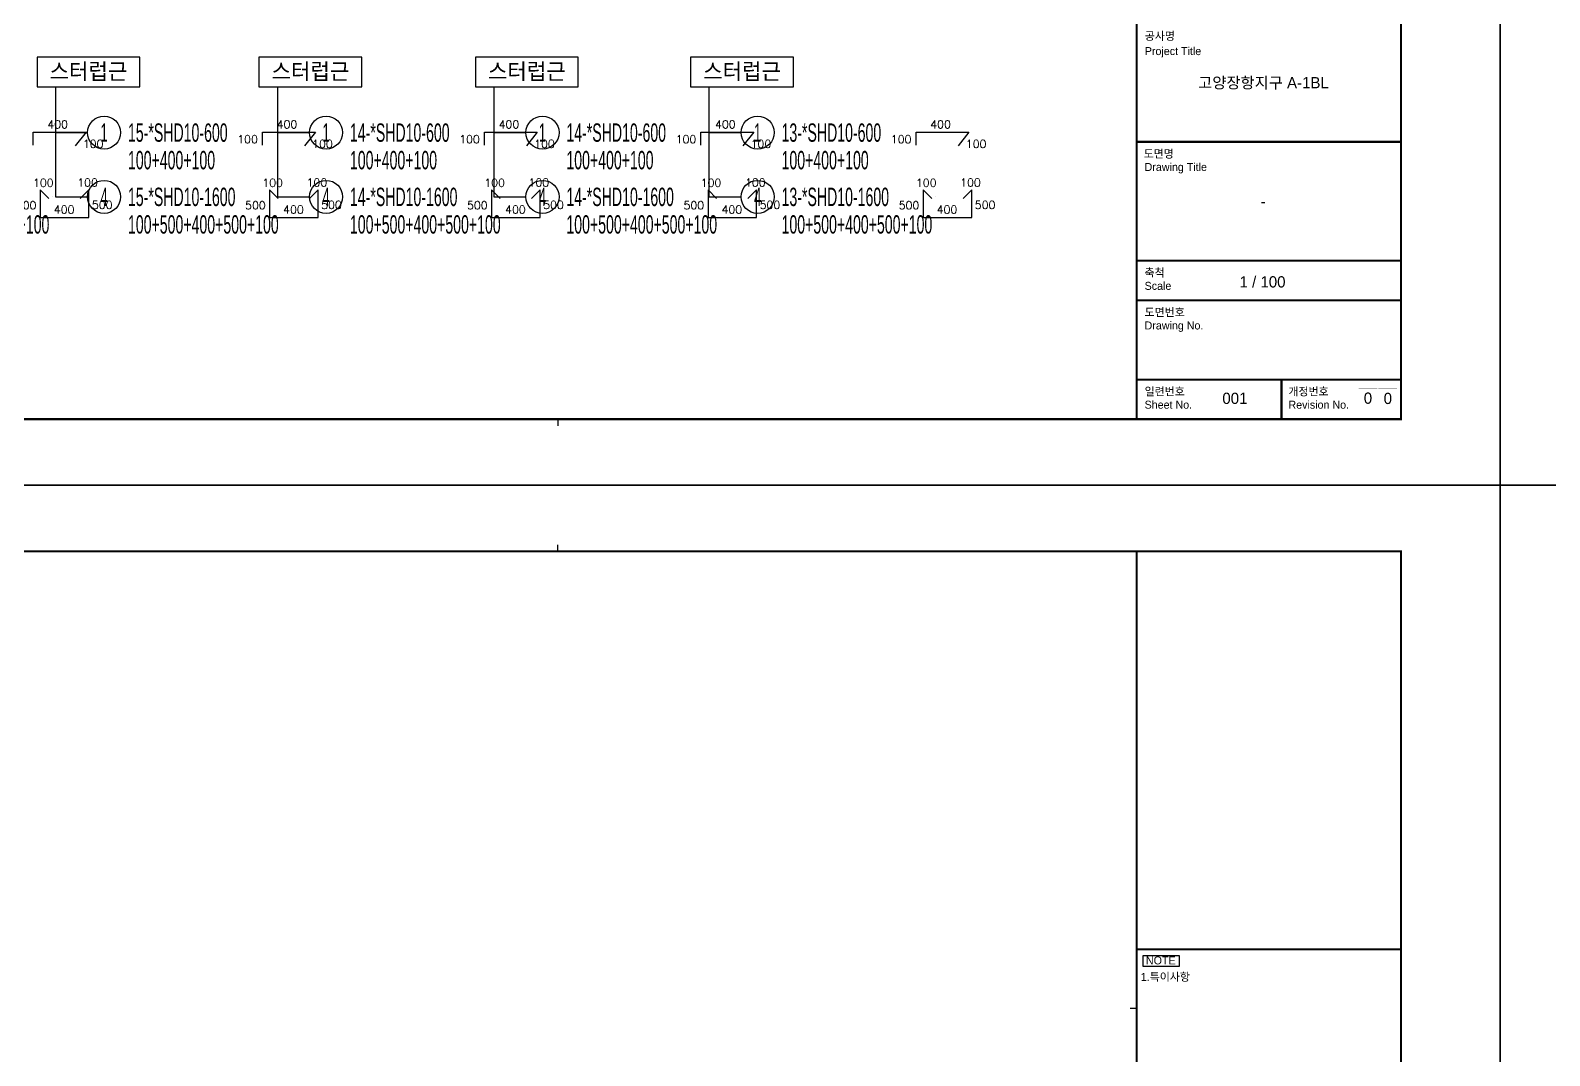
# Model space of a CAD drawing. Header units: millimetres. Extents: x 350420 to 672135, y -312840 to -44390.
# Drawn here: x 484609 to 505279, y -143151 to -129193 of the extents above; entities that cross this region are included whole.
import ezdxf
from ezdxf.enums import TextEntityAlignment as Align

# ---------------------------------------------------------------- set-up
doc = ezdxf.new("R2010")
doc.units = ezdxf.units.MM
doc.header["$LTSCALE"] = 65
for name, color, linetype in [('00', 7, 'Continuous'), ('RP_DIM', 7, 'Continuous'), ('RP_TAG', 7, 'Continuous'), ('XDIM', 7, 'Continuous'), ('XTAG', 7, 'Continuous')]:
    doc.layers.add(name, color=color, linetype=linetype)
doc.styles.add('RPWK1', font='arial.ttf', dxfattribs={"bigfont": 'whgtxt.shx'})
doc.styles.add('RPWK2', font='romans.shx', dxfattribs={"bigfont": 'whgtxt.shx'})
doc.styles.add('XRebar', font='Romans.shx', dxfattribs={"bigfont": 'whgtxt.shx'})
doc.styles.add('XRebarSheet', font='Hmkmrhd_0.ttf')

# ---------------------------------------------------------------- blocks, each defined once
blk = doc.blocks.new('dhs_sheet2e')
at = {"color": 7}
for p, q in [((55508.9, 57331.7), (55508.9, 57531.5)), ((73013.1, 43498.2), (72813.3, 43498.2)), ((55508.9, 1997.6), (55508.9, 1797.9))]:
    blk.add_line(p, q, dxfattribs=at)
at = {"color": 30}
for p, q in [((73013.1, 6791.9), (81003.6, 6791.9)), ((73013.1, 5593.3), (81003.6, 5593.3)), ((73013.1, 3196.2), (81003.6, 3196.2))]:
    blk.add_line(p, q, dxfattribs=at)
at = {"color": 7}
for points in [[(84000, 0), (84000, 59329.4), (0, 59329.4), (0, 0)], [(73208.2, 45108.5), (74292.8, 45108.5), (74292.8, 44775), (73208.2, 44775)]]:
    blk.add_lwpolyline(points, close=True, dxfattribs=at)
at = {"color": 30, "const_width": 64.9}
blk.add_lwpolyline([(81003.6, 57331.7), (2996.4, 57331.7), (2996.4, 1997.6), (81003.6, 1997.6)], close=True, dxfattribs=at)
for points in [[(73013.1, 1997.6), (73013.1, 57331.7)], [(73013.1, 45291.6), (81003.6, 45291.6)], [(73013.1, 10387.6), (81003.6, 10387.6)], [(73013.1, 6791.9), (81003.6, 6791.9)], [(73013.1, 5593.3), (81003.6, 5593.3)], [(73013.1, 3196.2), (81003.6, 3196.2)], [(77390.2, 1997.6), (77390.2, 3196.2)]]:
    blk.add_lwpolyline(points, dxfattribs=at)
at = {"color": 1, "ltscale": 2, "const_width": 1.87}
for points in [[(79725.1, 2916.8), (79725.1, 2355), (80286.9, 2355), (80286.9, 2916.8), (79725.1, 2916.8)], [(80321.3, 2916.8), (80321.3, 2355), (80883.1, 2355), (80883.1, 2916.8), (80321.3, 2916.8)]]:
    blk.add_lwpolyline(points, dxfattribs=at)
at = {"color": 7, "style": 'XRebarSheet'}
for s, p in [('NOTE', (73292, 44833.7)), ('1.특이사항', (73135.9, 44335.3))]:
    blk.add_text(s, height=242.71, dxfattribs=at).set_placement(p)
for s, height, p in [('공사명', 241.63, (73259, 13591.6)), ('Project Title', 241.632, (73259, 13135.1)), ('도면명', 241.63, (73225, 10028.1)), ('Drawing Title', 241.632, (73252.8, 9628.5)), ('축척', 241.63, (73252.8, 6432.3)), ('Scale', 241.63, (73252.8, 6032.8)), ('도면번호', 241.63, (73252.8, 5233.8)), ('Drawing No.', 241.632, (73252.8, 4834.2)), ('일련번호', 241.63, (73252.8, 2836.6)), ('개정번호', 241.63, (77602.3, 2836.6)), ('Sheet No.', 241.63, (73252.8, 2437.1)), ('Revision No.', 241.632, (77602.3, 2437.1))]:
    blk.add_text(s, height=height, dxfattribs=at).set_placement(p, align=Align.MIDDLE_LEFT)
blk = doc.blocks.new('DFHDHBSD')
at = {"color": 255, "xscale": 0.5, "yscale": 0.5, "zscale": 0.5}
blk.add_blockref('dhs_sheet2e', (0, 0), dxfattribs=at)
at = {"color": 3, "style": 'XRebarSheet'}
for s, p in [('고양장항지구 A-1BL', (38424, 6092)), ('-', (38417, 4295)), ('1 / 100', (38409, 3080)), ('0', (40003, 1318)), ('0', (40304, 1314))]:
    blk.add_text(s, height=170, dxfattribs=at).set_placement(p, align=Align.MIDDLE)
blk.add_text('001', height=169.9, dxfattribs=at).set_placement((37802, 1230))
blk = doc.blocks.new('*U1716', base_point=(485387.5, -130585))
at = {"layer": 'RP_TAG', "color": 0, "linetype": 'Continuous', "ltscale": 100}
blk.add_circle((485611.5, -130585), 225, dxfattribs=at)
at = {"layer": 'RP_TAG', "color": 0, "linetype": 'Continuous', "ltscale": 100, "style": 'RPWK1', "width": 0.5}
blk.add_text('1', height=250, dxfattribs=at).set_placement((485611.5, -130585), align=Align.MIDDLE_CENTER)
at = {"layer": 'RP_TAG', "color": 0, "linetype": 'Continuous', "ltscale": 100, "style": 'RPWK1', "width": 0.55}
for s, p in [('15-*SHD10-600', (485936.5, -130585)), ('100+400+100', (485936.5, -130960))]:
    blk.add_text(s, height=250, dxfattribs=at).set_placement(p, align=Align.MIDDLE_LEFT)
blk = doc.blocks.new('*U1717', base_point=(488407.5, -130585))
at = {"layer": 'RP_TAG', "color": 0, "linetype": 'Continuous', "ltscale": 100}
blk.add_circle((488631.5, -130585), 225, dxfattribs=at)
at = {"layer": 'RP_TAG', "color": 0, "linetype": 'Continuous', "ltscale": 100, "style": 'RPWK1', "width": 0.5}
blk.add_text('1', height=250, dxfattribs=at).set_placement((488631.5, -130585), align=Align.MIDDLE_CENTER)
at = {"layer": 'RP_TAG', "color": 0, "linetype": 'Continuous', "ltscale": 100, "style": 'RPWK1', "width": 0.55}
for s, p in [('14-*SHD10-600', (488956.5, -130585)), ('100+400+100', (488956.5, -130960))]:
    blk.add_text(s, height=250, dxfattribs=at).set_placement(p, align=Align.MIDDLE_LEFT)
blk = doc.blocks.new('*U1718', base_point=(491352.5, -130585))
at = {"layer": 'RP_TAG', "color": 0, "linetype": 'Continuous', "ltscale": 100}
blk.add_circle((491576.5, -130585), 225, dxfattribs=at)
at = {"layer": 'RP_TAG', "color": 0, "linetype": 'Continuous', "ltscale": 100, "style": 'RPWK1', "width": 0.5}
blk.add_text('1', height=250, dxfattribs=at).set_placement((491576.5, -130585), align=Align.MIDDLE_CENTER)
at = {"layer": 'RP_TAG', "color": 0, "linetype": 'Continuous', "ltscale": 100, "style": 'RPWK1', "width": 0.55}
for s, p in [('14-*SHD10-600', (491901.5, -130585)), ('100+400+100', (491901.5, -130960))]:
    blk.add_text(s, height=250, dxfattribs=at).set_placement(p, align=Align.MIDDLE_LEFT)
blk = doc.blocks.new('*U1719', base_point=(494280, -130585))
at = {"layer": 'RP_TAG', "color": 0, "linetype": 'Continuous', "ltscale": 100}
blk.add_circle((494504, -130585), 225, dxfattribs=at)
at = {"layer": 'RP_TAG', "color": 0, "linetype": 'Continuous', "ltscale": 100, "style": 'RPWK1', "width": 0.5}
blk.add_text('1', height=250, dxfattribs=at).set_placement((494504, -130585), align=Align.MIDDLE_CENTER)
at = {"layer": 'RP_TAG', "color": 0, "linetype": 'Continuous', "ltscale": 100, "style": 'RPWK1', "width": 0.55}
for s, p in [('13-*SHD10-600', (494829, -130585)), ('100+400+100', (494829, -130960))]:
    blk.add_text(s, height=250, dxfattribs=at).set_placement(p, align=Align.MIDDLE_LEFT)
blk = doc.blocks.new('*U1747', base_point=(482267.5, -131460))
at = {"layer": 'RP_TAG', "color": 0, "linetype": 'Continuous', "ltscale": 100}
blk.add_circle((482491.5, -131460), 225, dxfattribs=at)
at = {"layer": 'RP_TAG', "color": 0, "linetype": 'Continuous', "ltscale": 100, "style": 'RPWK1', "width": 0.5}
blk.add_text('4', height=250, dxfattribs=at).set_placement((482491.5, -131460), align=Align.MIDDLE_CENTER)
at = {"layer": 'RP_TAG', "color": 0, "linetype": 'Continuous', "ltscale": 100, "style": 'RPWK1', "width": 0.55}
for s, p in [('15-*SHD10-1600', (482816.5, -131460)), ('100+500+400+500+100', (482816.5, -131835))]:
    blk.add_text(s, height=250, dxfattribs=at).set_placement(p, align=Align.MIDDLE_LEFT)
blk = doc.blocks.new('*U1748', base_point=(485387.5, -131460))
at = {"layer": 'RP_TAG', "color": 0, "linetype": 'Continuous', "ltscale": 100}
blk.add_circle((485611.5, -131460), 225, dxfattribs=at)
at = {"layer": 'RP_TAG', "color": 0, "linetype": 'Continuous', "ltscale": 100, "style": 'RPWK1', "width": 0.5}
blk.add_text('4', height=250, dxfattribs=at).set_placement((485611.5, -131460), align=Align.MIDDLE_CENTER)
at = {"layer": 'RP_TAG', "color": 0, "linetype": 'Continuous', "ltscale": 100, "style": 'RPWK1', "width": 0.55}
for s, p in [('15-*SHD10-1600', (485936.5, -131460)), ('100+500+400+500+100', (485936.5, -131835))]:
    blk.add_text(s, height=250, dxfattribs=at).set_placement(p, align=Align.MIDDLE_LEFT)
blk = doc.blocks.new('*U1749', base_point=(488407.5, -131460))
at = {"layer": 'RP_TAG', "color": 0, "linetype": 'Continuous', "ltscale": 100}
blk.add_circle((488631.5, -131460), 225, dxfattribs=at)
at = {"layer": 'RP_TAG', "color": 0, "linetype": 'Continuous', "ltscale": 100, "style": 'RPWK1', "width": 0.5}
blk.add_text('4', height=250, dxfattribs=at).set_placement((488631.5, -131460), align=Align.MIDDLE_CENTER)
at = {"layer": 'RP_TAG', "color": 0, "linetype": 'Continuous', "ltscale": 100, "style": 'RPWK1', "width": 0.55}
for s, p in [('14-*SHD10-1600', (488956.5, -131460)), ('100+500+400+500+100', (488956.5, -131835))]:
    blk.add_text(s, height=250, dxfattribs=at).set_placement(p, align=Align.MIDDLE_LEFT)
blk = doc.blocks.new('*U1750', base_point=(491352.5, -131460))
at = {"layer": 'RP_TAG', "color": 0, "linetype": 'Continuous', "ltscale": 100}
blk.add_circle((491576.5, -131460), 225, dxfattribs=at)
at = {"layer": 'RP_TAG', "color": 0, "linetype": 'Continuous', "ltscale": 100, "style": 'RPWK1', "width": 0.5}
blk.add_text('4', height=250, dxfattribs=at).set_placement((491576.5, -131460), align=Align.MIDDLE_CENTER)
at = {"layer": 'RP_TAG', "color": 0, "linetype": 'Continuous', "ltscale": 100, "style": 'RPWK1', "width": 0.55}
for s, p in [('14-*SHD10-1600', (491901.5, -131460)), ('100+500+400+500+100', (491901.5, -131835))]:
    blk.add_text(s, height=250, dxfattribs=at).set_placement(p, align=Align.MIDDLE_LEFT)
blk = doc.blocks.new('*U1751', base_point=(494280, -131460))
at = {"layer": 'RP_TAG', "color": 0, "linetype": 'Continuous', "ltscale": 100}
blk.add_circle((494504, -131460), 225, dxfattribs=at)
at = {"layer": 'RP_TAG', "color": 0, "linetype": 'Continuous', "ltscale": 100, "style": 'RPWK1', "width": 0.5}
blk.add_text('4', height=250, dxfattribs=at).set_placement((494504, -131460), align=Align.MIDDLE_CENTER)
at = {"layer": 'RP_TAG', "color": 0, "linetype": 'Continuous', "ltscale": 100, "style": 'RPWK1', "width": 0.55}
for s, p in [('13-*SHD10-1600', (494829, -131460)), ('100+500+400+500+100', (494829, -131835))]:
    blk.add_text(s, height=250, dxfattribs=at).set_placement(p, align=Align.MIDDLE_LEFT)

msp = doc.modelspace()

# ---------------------------------------------------------------- linework, layer by layer
at = {"layer": 'RP_DIM', "color": 7, "linetype": 'Continuous', "ltscale": 100}
for points in [[(484949, -129960), (484949, -130585), (485386.5, -130585)], [(487969, -129960), (487969, -130585), (488406.5, -130585)], [(490914, -129960), (490914, -130585), (491351.5, -130585)], [(493841.5, -129960), (493841.5, -130585), (494279, -130585)], [(484949, -130585), (484949, -131460), (485386.5, -131460)], [(487969, -130585), (487969, -131460), (488406.5, -131460)], [(490914, -130585), (490914, -131460), (491351.5, -131460)], [(493841.5, -130585), (493841.5, -131460), (494279, -131460)]]:
    msp.add_lwpolyline(points, dxfattribs=at)
at = {"layer": 'RP_TAG', "color": 250, "linetype": 'Continuous', "ltscale": 100}
for p, q in [((484805.2, -130585), (484805.2, -130585)), ((487925.2, -130585), (487925.2, -130585)), ((490945.2, -130585), (490945.2, -130585)), ((493890.2, -130585), (493890.2, -130585)), ((496817.7, -130585), (496817.7, -130585)), ((484912.1, -131460), (484912.1, -131460)), ((488032.1, -131460), (488032.1, -131460)), ((491052.1, -131460), (491052.1, -131460)), ((493997.1, -131460), (493997.1, -131460)), ((496924.6, -131460), (496924.6, -131460))]:
    msp.add_line(p, q, dxfattribs=at)
at = {"layer": 'RP_TAG', "color": 1, "linetype": 'Continuous', "ltscale": 100}
for points in [[(484648, -130757.2), (484648, -130580.4), (485366, -130580.4), (485219.2, -130763.3)], [(487768, -130757.2), (487768, -130580.4), (488486, -130580.4), (488339.2, -130763.3)], [(490788, -130757.2), (490788, -130580.4), (491506, -130580.4), (491359.2, -130763.3)], [(493733, -130757.2), (493733, -130580.4), (494451, -130580.4), (494304.2, -130763.3)], [(496660.5, -130757.2), (496660.5, -130580.4), (497378.5, -130580.4), (497231.7, -130763.3)], [(484860.4, -131480.6), (484743.6, -131364.3), (484743.6, -131741.9), (485403.6, -131741.9), (485403.6, -131364.3), (485287, -131480.6)], [(487980.4, -131480.6), (487863.6, -131364.3), (487863.6, -131741.9), (488523.6, -131741.9), (488523.6, -131364.3), (488407, -131480.6)], [(491000.4, -131480.6), (490883.6, -131364.3), (490883.6, -131741.9), (491543.6, -131741.9), (491543.6, -131364.3), (491427, -131480.6)], [(493945.4, -131480.6), (493828.6, -131364.3), (493828.6, -131741.9), (494488.6, -131741.9), (494488.6, -131364.3), (494372, -131480.6)], [(496872.9, -131480.6), (496756.1, -131364.3), (496756.1, -131741.9), (497416.1, -131741.9), (497416.1, -131364.3), (497299.5, -131480.6)]]:
    msp.add_lwpolyline(points, dxfattribs=at)
at = {"layer": 'XTAG', "color": 7, "linetype": 'Continuous'}
for points in [[(484699, -129960), (486099, -129960), (486099, -129560), (484699, -129560), (484699, -129960)], [(487719, -129960), (489119, -129960), (489119, -129560), (487719, -129560), (487719, -129960)], [(490664, -129960), (492064, -129960), (492064, -129560), (490664, -129560), (490664, -129960)], [(493591.5, -129960), (494991.5, -129960), (494991.5, -129560), (493591.5, -129560), (493591.5, -129960)]]:
    msp.add_lwpolyline(points, close=True, dxfattribs=at).dxf.unprotected_set("ltscale", 0)

# ---------------------------------------------------------------- block references
at = {"layer": '00', "xscale": 0.8999999981431359, "yscale": 0.8999999981431359, "zscale": 0.8999999981431359}
for p in [(466804.9, -135386.2), (504604.9, -135386.2), (466804.9, -162084.4), (504604.9, -162084.4)]:
    msp.add_blockref('DFHDHBSD', p, dxfattribs=at)
at = {"layer": 'RP_TAG', "color": 30, "linetype": 'Continuous', "ltscale": 1.15363e-317}
for name, p in [('*U1716', (485387.5, -130585)), ('*U1717', (488407.5, -130585)), ('*U1718', (491352.5, -130585)), ('*U1719', (494280, -130585)), ('*U1747', (482267.5, -131460)), ('*U1748', (485387.5, -131460)), ('*U1749', (488407.5, -131460)), ('*U1750', (491352.5, -131460)), ('*U1751', (494280, -131460))]:
    msp.add_blockref(name, p, dxfattribs=at)

# ---------------------------------------------------------------- texts
at = {"layer": 'RP_TAG', "color": 2, "linetype": 'Continuous', "ltscale": 100, "style": 'RPWK2'}
for s, p in [('400', (484979.8, -130560.1)), ('400', (488099.8, -130560.1)), ('400', (491119.8, -130560.1)), ('400', (494064.8, -130560.1)), ('400', (496992.3, -130560.1)), ('100', (484784.9, -131356.3)), ('100', (485386.7, -131352)), ('100', (487904.9, -131356.3)), ('100', (488506.7, -131352)), ('100', (490924.9, -131356.3)), ('100', (491526.7, -131352)), ('100', (493869.9, -131356.3)), ('100', (494471.7, -131352)), ('100', (496797.4, -131356.3)), ('100', (497399.2, -131352)), ('400', (485067.9, -131720.3)), ('400', (488187.9, -131720.3)), ('400', (491207.9, -131720.3)), ('400', (494152.9, -131720.3)), ('400', (497080.4, -131720.3))]:
    msp.add_text(s, height=108.89, dxfattribs=at).set_placement(p, align=Align.BOTTOM_CENTER)
for s, p in [('100', (487703.6, -130675.9)), ('100', (490723.6, -130675.9)), ('100', (493668.6, -130675.9)), ('100', (496596.1, -130675.9)), ('500', (484690.4, -131574.7)), ('500', (487810.4, -131574.7)), ('500', (490830.4, -131574.7)), ('500', (493775.4, -131574.7)), ('500', (496702.9, -131574.7))]:
    msp.add_text(s, height=108.89, dxfattribs=at).set_placement(p, align=Align.MIDDLE_RIGHT)
for p in [(485323.4, -130684.9), (488443.4, -130684.9), (491463.4, -130684.9), (494408.4, -130684.9), (497335.9, -130684.9)]:
    msp.add_text('100', height=108.89, dxfattribs=at).set_placement(p, align=Align.TOP_LEFT)
for p in [(485445.9, -131569.7), (488565.9, -131569.7), (491585.9, -131569.7), (494530.9, -131569.7), (497458.4, -131569.7)]:
    msp.add_text('500', height=108.89, dxfattribs=at).set_placement(p, align=Align.MIDDLE_LEFT)
at = {"layer": 'XDIM', "color": 3, "linetype": 'Continuous', "style": 'XRebar'}
for p in [(485399, -129760), (488419, -129760), (491364, -129760), (494291.5, -129760)]:
    e = msp.add_text('스터럽근', height=250, dxfattribs=at)
    e.set_placement(p, align=Align.MIDDLE_CENTER)
    e.dxf.unprotected_set("ltscale", 0)

doc.saveas('drawing.dxf')
